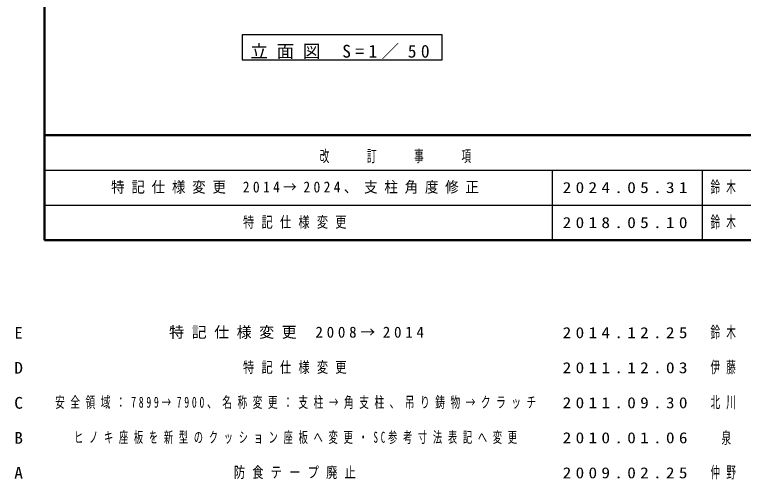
# Model space of a CAD drawing. Units: millimetres, scale not verified, with parts at other scales. Extents: x -35408 to 0, y -49934 to 13350.
# Drawn here: x -19550 to -12263, y -2390 to 2254 of the extents above; entities that cross this region are included whole.
import ezdxf
from ezdxf.enums import TextEntityAlignment as Align

# ---------------------------------------------------------------- set-up
doc = ezdxf.new("R2010")
doc.units = ezdxf.units.MM
doc.layers.add('A3図枠', color=7, linetype='Continuous', lineweight=25)
doc.layers.add('補助', color=2, linetype='Continuous', lineweight=25)
doc.layers.add('図面プロファイル', color=7, linetype='Continuous')
doc.styles.add('ＭＳ ゴシック', font='')
doc.styles.get('ＭＳ ゴシック').set_extended_font_data('MS Gothic')

msp = doc.modelspace()

# ---------------------------------------------------------------- linework, layer by layer
at = {"layer": 'A3図枠', "lineweight": 50}
for p, q in [((-19250, 13350), (-19250, 0)), ((-19250, 1050), (0, 1050)), ((-19250, 0), (0, 0))]:
    msp.add_line(p, q, dxfattribs=at)
at = {"layer": 'A3図枠'}
for p, q in [((-19250, 700), (-12175, 700)), ((-14175, 700), (-14175, 0)), ((-12675, 700), (-12675, 0)), ((-19250, 350), (-12175, 350))]:
    msp.add_line(p, q, dxfattribs=at)
at = {"layer": '補助'}
msp.add_lwpolyline([(-17275, 2050), (-17275, 1800), (-15275, 1800), (-15275, 2050)], close=True, dxfattribs=at)

# ---------------------------------------------------------------- texts
at = {"layer": 'A3図枠', "color": 4, "insert": (-15712.5, 768.333), "char_height": 117.3, "attachment_point": 8, "style": 'ＭＳ ゴシック'}
msp.add_mtext('\\T1.64;\\W0.6;改\u3000\u3000訂\u3000\u3000事\u3000\u3000項', dxfattribs=at)
at = {"layer": '図面プロファイル', "style": 'ＭＳ ゴシック'}
msp.add_text('E', height=117.3, dxfattribs=at).set_placement((-19510, -925), align=Align.MIDDLE_CENTER)
for s, width, p in [('D', 1.1, (-19510, -1275)), ('C', 1.1, (-19510, -1625)), ('B', 1.1, (-19510, -1975)), ('泉', 0.6, (-12435, -1975)), ('A', 1.1, (-19510, -2325))]:
    msp.add_text(s, height=117.3, dxfattribs=dict(at, width=width)).set_placement(p, align=Align.MIDDLE_CENTER)
at = {"layer": '図面プロファイル', "attachment_point": 5, "style": 'ＭＳ ゴシック'}
for s, insert, char_height in [('\\T1.5;\\W0.9;特記仕様変更\\~2014→2024、支柱角度修正', (-16712.5, 525), 110), ('\\T1.64;\\W0.6;鈴木', (-12435, 525), 117.3), ('\\T1.5;\\W1.15;2024.05.31', (-13425, 525), 110), ('\\T1.64;\\W0.75;特記仕様変更', (-16712.5, 175), 110), ('\\T1.5;\\W1.15;2018.05.10', (-13425, 175), 110), ('\\T1.64;\\W0.6;鈴木', (-12435, 175), 117.3), ('\\T1.5;特記仕様変更\\~2008→2014', (-16712.5, -925), 110), ('\\T1.5;\\W1.15;2014.12.25', (-13425, -925), 110), ('\\T1.64;\\W0.6;鈴木', (-12435, -925), 117.3), ('\\T1.64;\\W0.75;特記仕様変更', (-16712.5, -1275), 110), ('\\T1.5;\\W1.15;2011.12.03', (-13425, -1275), 110), ('\\T1.64;\\W0.6;伊藤', (-12435, -1275), 117.3), ('\\T1.56;\\W0.65;安全領域：7899→7900、名称変更：支柱→角支柱、吊り鋳物→クラッチ', (-16712.5, -1625), 110), ('\\T1.5;\\W1.15;2011.09.30', (-13425, -1625), 110), ('\\T1.64;\\W0.6;北川', (-12435, -1625), 117.3), ('\\T1.62;\\W0.6;ヒノキ座板を新型のクッション座板へ変更・SC参考寸法表記へ変更', (-16712.5, -1975), 110), ('\\T1.5;\\W1.15;2010.01.06', (-13425, -1975), 110), ('\\T1.64;\\W0.75;防食テープ廃止', (-16712.5, -2325), 110), ('\\T1.64;\\W0.6;仲野', (-12435, -2325), 117.3), ('\\T1.5;\\W1.15;2009.02.25', (-13425, -2325), 110)]:
    msp.add_mtext(s, dxfattribs=dict(at, insert=insert, char_height=char_height))
at = {"layer": '補助', "insert": (-16275, 1808.333), "char_height": 128.3, "attachment_point": 8, "style": 'ＭＳ ゴシック'}
msp.add_mtext('\\T1.5;立面図\\~S=1／50', dxfattribs=at)

doc.saveas('drawing.dxf')
